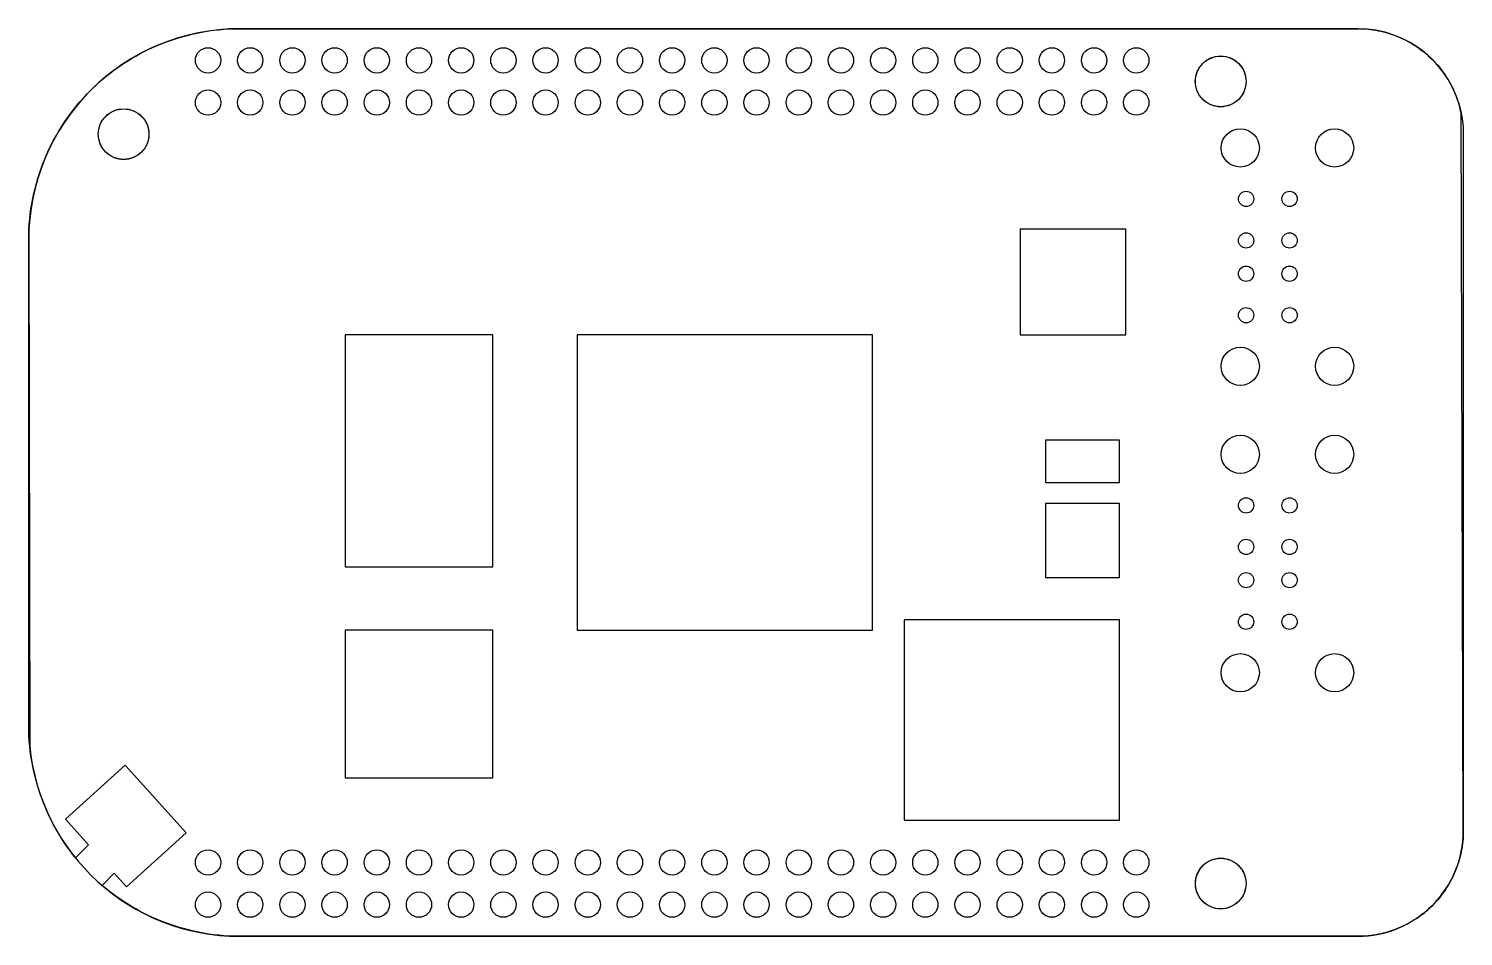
# Model space of a CAD drawing. Header units: millimetres. Extents: x 37 to 123.3, y 10.1 to 64.8.
import ezdxf

# ---------------------------------------------------------------- set-up
doc = ezdxf.new("R2010")
doc.units = ezdxf.units.MM
doc.layers.get('0').update_dxf_attribs({"linetype": 'CONTINUOUS'})

msp = doc.modelspace()

# ---------------------------------------------------------------- linework, layer by layer
for points in [[(39.792, 14.857, -0.022731), (39.109, 15.785, -0.049229), (37.936, 17.981, -0.049229), (37.213, 20.363, -0.049229), (36.969, 22.841), (36.969, 52.051, -0.049229), (37.213, 54.529, -0.049229), (37.936, 56.911, -0.049229), (39.109, 59.107, -0.049229), (40.689, 61.031, -0.049229), (42.613, 62.611, -0.049229), (44.809, 63.784, -0.049229), (47.191, 64.507, -0.049229), (49.669, 64.751), (116.979, 64.751, -0.049229), (118.218, 64.629, -0.049229), (119.409, 64.268, -0.049229), (120.507, 63.681, -0.049229), (121.469, 62.891, -0.049229), (122.259, 61.929, -0.049229), (122.846, 60.831, -0.049229), (123.207, 59.64, -0.049229), (123.329, 58.401), (123.329, 16.491, -0.049229), (123.207, 15.252, -0.049229), (122.846, 14.061, -0.049229), (122.259, 12.963, -0.049229), (121.469, 12.001, -0.049229), (120.507, 11.211, -0.049229), (119.409, 10.624, -0.049229), (118.218, 10.263, -0.049229), (116.979, 10.141), (49.669, 10.141, -0.049229), (47.191, 10.385, -0.049229), (44.809, 11.108, -0.049229), (42.613, 12.281, -0.03022), (41.394, 13.207), (42.119, 13.931), (42.854, 13.116), (46.449, 16.361), (42.775, 20.431), (39.18, 17.186), (40.575, 15.641)], [(116.979, 64.751), (49.669, 64.751, 0.414214), (36.969, 52.051), (37.03, 21.596, 0.386656), (49.669, 10.141), (116.979, 10.141, 0.414214), (123.329, 16.491), (123.207, 59.64, 0.357806)], [(108.724, 63.1, -0.098962), (109.307, 62.984, -0.099402), (109.801, 62.653, -0.099301), (110.132, 62.159, -0.099319), (110.248, 61.576, -0.09932), (110.132, 60.993, -0.099301), (109.801, 60.498, -0.099402), (109.307, 60.168, -0.098962), (108.724, 60.052, -0.098962), (108.141, 60.168, -0.099402), (107.646, 60.498, -0.099301), (107.316, 60.993, -0.09932), (107.2, 61.576, -0.09932), (107.316, 62.159, -0.099301), (107.646, 62.653, -0.099402), (108.141, 62.984, -0.098962)], [(42.684, 59.925, -0.098962), (43.267, 59.809, -0.099402), (43.761, 59.478, -0.099301), (44.092, 58.984, -0.09932), (44.208, 58.401, -0.09932), (44.092, 57.818, -0.099301), (43.761, 57.323, -0.099402), (43.267, 56.993, -0.098962), (42.684, 56.877, -0.098962), (42.101, 56.993, -0.099402), (41.606, 57.323, -0.099301), (41.276, 57.818, -0.09932), (41.16, 58.401, -0.09932), (41.276, 58.984, -0.099301), (41.606, 59.478, -0.099402), (42.101, 59.809, -0.098962)], [(108.724, 14.84, -0.098962), (109.307, 14.724, -0.099402), (109.801, 14.393, -0.099301), (110.132, 13.899, -0.09932), (110.248, 13.316, -0.099319), (110.132, 12.733, -0.099301), (109.801, 12.238, -0.099402), (109.307, 11.908, -0.098962), (108.724, 11.792, -0.098962), (108.141, 11.908, -0.099402), (107.646, 12.238, -0.099301), (107.316, 12.733, -0.09932), (107.2, 13.316, -0.09932), (107.316, 13.899, -0.099301), (107.646, 14.393, -0.099402), (108.141, 14.724, -0.098962)]]:
    msp.add_lwpolyline(points, format="xyb", close=True)
for points in [[(96.659, 46.336), (103.009, 46.336), (103.009, 52.686), (96.659, 52.686)], [(56.019, 32.366), (64.909, 32.366), (64.909, 46.336), (56.019, 46.336)], [(69.989, 28.556), (87.769, 28.556), (87.769, 46.336), (69.989, 46.336)], [(98.183, 37.446), (102.628, 37.446), (102.628, 39.986), (98.183, 39.986)], [(98.183, 31.731), (102.628, 31.731), (102.628, 36.176), (98.183, 36.176)], [(56.019, 19.666), (64.909, 19.666), (64.909, 28.556), (56.019, 28.556)], [(89.674, 17.126), (102.628, 17.126), (102.628, 29.191), (89.674, 29.191)]]:
    msp.add_lwpolyline(points, close=True)
for centre, radius in [((47.764, 62.846, 0), 0.762), ((50.304, 62.846, 0), 0.762), ((52.844, 62.846, 0), 0.762), ((55.384, 62.846, 0), 0.762), ((57.924, 62.846, 0), 0.762), ((60.464, 62.846, 0), 0.762), ((63.004, 62.846, 0), 0.762), ((65.544, 62.846, 0), 0.762), ((68.084, 62.846, 0), 0.762), ((70.624, 62.846, 0), 0.762), ((73.164, 62.846, 0), 0.762), ((75.704, 62.846, 0), 0.762), ((78.244, 62.846, 0), 0.762), ((80.784, 62.846, 0), 0.762), ((83.324, 62.846, 0), 0.762), ((85.864, 62.846, 0), 0.762), ((88.404, 62.846, 0), 0.762), ((90.944, 62.846, 0), 0.762), ((93.484, 62.846, 0), 0.762), ((96.024, 62.846, 0), 0.762), ((98.564, 62.846, 0), 0.762), ((101.104, 62.846, 0), 0.762), ((103.644, 62.846, 0), 0.762), ((108.725, 61.583, 0), 1.531), ((47.764, 60.306, 0), 0.762), ((50.304, 60.306, 0), 0.762), ((52.844, 60.306, 0), 0.762), ((55.384, 60.306, 0), 0.762), ((57.924, 60.306, 0), 0.762), ((60.464, 60.306, 0), 0.762), ((63.004, 60.306, 0), 0.762), ((65.544, 60.306, 0), 0.762), ((68.084, 60.306, 0), 0.762), ((70.624, 60.306, 0), 0.762), ((73.164, 60.306, 0), 0.762), ((75.704, 60.306, 0), 0.762), ((78.244, 60.306, 0), 0.762), ((80.784, 60.306, 0), 0.762), ((83.324, 60.306, 0), 0.762), ((85.864, 60.306, 0), 0.762), ((88.404, 60.306, 0), 0.762), ((90.944, 60.306, 0), 0.762), ((93.484, 60.306, 0), 0.762), ((96.024, 60.306, 0), 0.762), ((98.564, 60.306, 0), 0.762), ((101.104, 60.306, 0), 0.762), ((103.644, 60.306, 0), 0.762), ((42.685, 58.408, 0), 1.526), ((109.902, 57.579, 0), 1.15), ((115.582, 57.579, 0), 1.15), ((110.252, 54.51, 0), 0.46), ((112.872, 54.51, 0), 0.46), ((110.252, 52.009, 0), 0.46), ((112.872, 52.009, 0), 0.46), ((110.252, 50.009, 0), 0.46), ((112.872, 50.009, 0), 0.46), ((110.252, 47.509, 0), 0.46), ((112.872, 47.509, 0), 0.46), ((109.902, 44.439, 0), 1.15), ((115.582, 44.439, 0), 1.15), ((109.902, 39.139, 0), 1.15), ((115.582, 39.139, 0), 1.15), ((110.252, 36.069, 0), 0.46), ((112.872, 36.069, 0), 0.46), ((110.252, 33.569, 0), 0.46), ((112.872, 33.569, 0), 0.46), ((110.252, 31.569, 0), 0.46), ((112.872, 31.569, 0), 0.46), ((110.252, 29.069, 0), 0.46), ((112.872, 29.069, 0), 0.46), ((109.902, 25.999, 0), 1.15), ((115.582, 25.999, 0), 1.15), ((47.764, 14.586, 0), 0.762), ((50.304, 14.586, 0), 0.762), ((52.844, 14.586, 0), 0.762), ((55.384, 14.586, 0), 0.762), ((57.924, 14.586, 0), 0.762), ((60.464, 14.586, 0), 0.762), ((63.004, 14.586, 0), 0.762), ((65.544, 14.586, 0), 0.762), ((68.084, 14.586, 0), 0.762), ((70.624, 14.586, 0), 0.762), ((73.164, 14.586, 0), 0.762), ((75.704, 14.586, 0), 0.762), ((78.244, 14.586, 0), 0.762), ((80.784, 14.586, 0), 0.762), ((83.324, 14.586, 0), 0.762), ((85.864, 14.586, 0), 0.762), ((88.404, 14.586, 0), 0.762), ((90.944, 14.586, 0), 0.762), ((93.484, 14.586, 0), 0.762), ((96.024, 14.586, 0), 0.762), ((98.564, 14.586, 0), 0.762), ((101.104, 14.586, 0), 0.762), ((103.644, 14.586, 0), 0.762), ((108.725, 13.309, 0), 1.525), ((47.764, 12.046, 0), 0.762), ((50.304, 12.046, 0), 0.762), ((52.844, 12.046, 0), 0.762), ((55.384, 12.046, 0), 0.762), ((57.924, 12.046, 0), 0.762), ((60.464, 12.046, 0), 0.762), ((63.004, 12.046, 0), 0.762), ((65.544, 12.046, 0), 0.762), ((68.084, 12.046, 0), 0.762), ((70.624, 12.046, 0), 0.762), ((73.164, 12.046, 0), 0.762), ((75.704, 12.046, 0), 0.762), ((78.244, 12.046, 0), 0.762), ((80.784, 12.046, 0), 0.762), ((83.324, 12.046, 0), 0.762), ((85.864, 12.046, 0), 0.762), ((88.404, 12.046, 0), 0.762), ((90.944, 12.046, 0), 0.762), ((93.484, 12.046, 0), 0.762), ((96.024, 12.046, 0), 0.762), ((98.564, 12.046, 0), 0.762), ((101.104, 12.046, 0), 0.762), ((103.644, 12.046, 0), 0.762)]:
    msp.add_circle(centre, radius)

doc.saveas('drawing.dxf')
